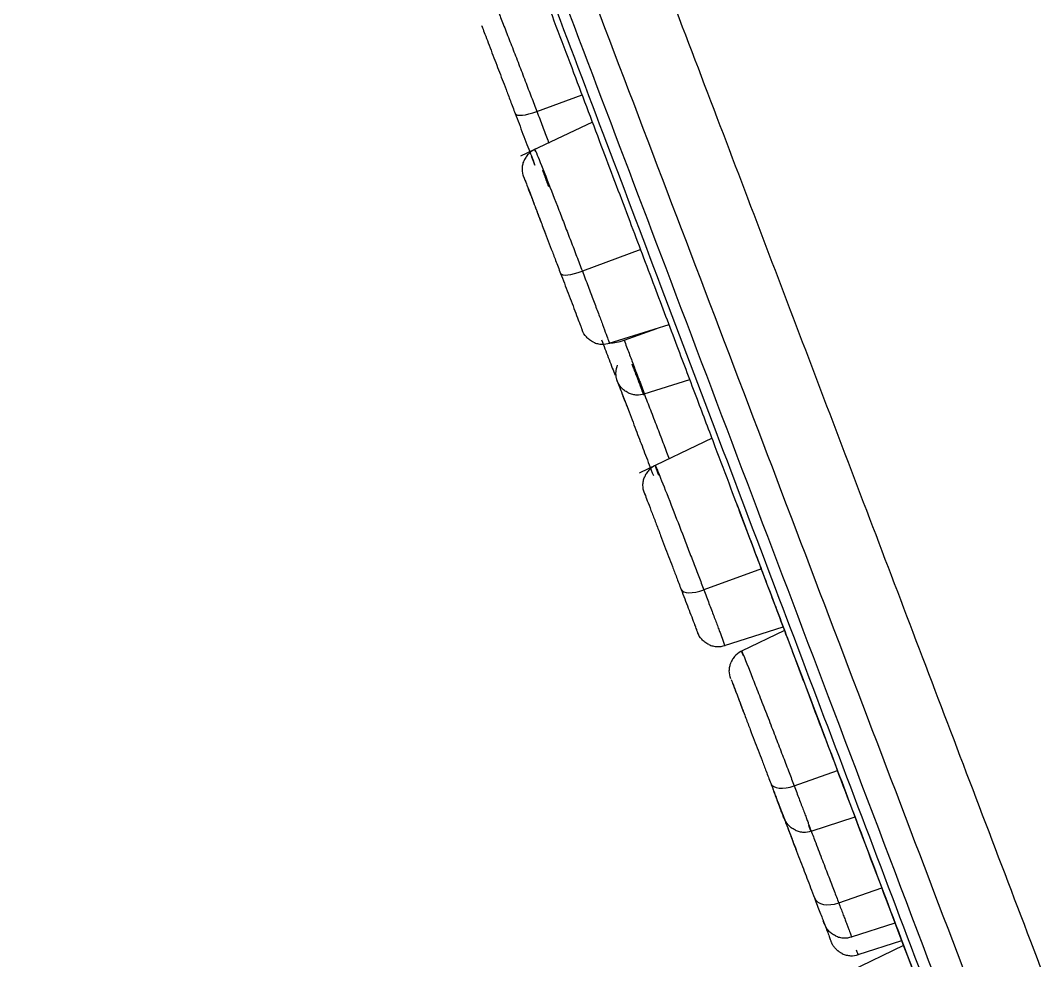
# Model space of a CAD drawing. Extents: x 0 to 1354, y 3495 to 4487.
# Drawn here: x 893.29 to 907.3, y 4087.77 to 4100.66 of the extents above; entities that cross this region are included whole.
import ezdxf

# ---------------------------------------------------------------- set-up
doc = ezdxf.new("R2010")
doc.units = 0
doc.header["$LTSCALE"] = 30
doc.header["$MEASUREMENT"] = 0
doc.layers.add('\\M+5B3DF\\M+5B4E7\\M+5CFDF', color=3, linetype='CONTINUOUS', lineweight=9)

msp = doc.modelspace()

# ---------------------------------------------------------------- linework, layer by layer
at = {"layer": '\\M+5B3DF\\M+5B4E7\\M+5CFDF', "color": 0, "lineweight": -3}
for p, q in [((900.376, 4099.408), (900.997, 4099.637)), ((901.138, 4099.263), (900.152, 4098.794)), ((901.8, 4097.516), (901, 4097.219)), ((901.369, 4096.231), (902.189, 4096.488)), ((901.572, 4096.273), (902.021, 4096.435)), ((901.847, 4095.538), (902.474, 4095.734)), ((902.779, 4094.928), (901.787, 4094.453)), ((901.787, 4094.453), (901.786, 4094.452)), ((903.455, 4093.14), (902.666, 4092.852)), ((902.951, 4092.087), (903.756, 4092.342)), ((903.774, 4092.295), (903.185, 4092.011)), ((903.905, 4090.163), (904.499, 4090.376)), ((904.136, 4089.544), (904.741, 4089.737)), ((904.516, 4088.56), (905.107, 4088.767)), ((904.69, 4088.093), (905.289, 4088.286)), ((904.783, 4087.85), (905.381, 4088.042)), ((905.406, 4087.977), (904.668, 4087.619)), ((904.783, 4087.85), (904.783, 4087.85))]:
    msp.add_line(p, q, dxfattribs=at)
for centre, major_axis, ratio, start_param, end_param in [((900.36, 4099.485), (-0.28, -0.107), 0.258819, 0, 1.529329), ((900.982, 4097.295), (-0.28, -0.107), 0.258819, 0, 1.535481), ((901.544, 4096.385), (-0.28, -0.107), 0.382683, 0.791791, 1.526164), ((902.636, 4092.963), (0.28, 0.107), 0.382683, 3.141593, 4.674369), ((903.863, 4090.307), (-0.28, -0.107), 0.5, 0, 1.529329), ((904.464, 4088.735), (-0.28, -0.107), 0.608761, 0, 1.526164)]:
    msp.add_ellipse(centre, major_axis=major_axis, ratio=ratio, start_param=start_param, end_param=end_param, dxfattribs=at)
for points, knots in [([(892.574, 4164.649), (892.895, 4163.788), (893.272, 4162.784), (894.144, 4160.476), (895.134, 4157.869), (896.308, 4154.82), (897.556, 4151.602), (898.215, 4149.91), (900.26, 4144.695), (901.711, 4141.035), (904.653, 4133.632), (906.145, 4129.889), (909.151, 4122.391), (910.664, 4118.636), (913.722, 4111.14), (915.266, 4107.398), (918.371, 4099.944), (919.931, 4096.232), (922.277, 4090.761), (923.06, 4088.953), (924.619, 4085.399), (925.396, 4083.652), (926.929, 4080.249), (927.686, 4078.593), (929.135, 4075.462), (929.828, 4073.986), (931.088, 4071.337), (931.656, 4070.163), (932.66, 4068.087), (933.096, 4067.184), (933.905, 4065.497), (934.277, 4064.713), (934.868, 4063.442), (935.071, 4063.002), (935.498, 4062.062), (935.722, 4061.561), (936.432, 4059.95), (936.952, 4058.73), (938.031, 4055.982), (938.59, 4054.453), (939.612, 4051.158), (940.075, 4049.393), (940.838, 4045.687), (941.137, 4043.747), (941.624, 4039.814), (941.812, 4037.822), (942.144, 4033.822), (942.288, 4031.815), (942.557, 4027.794), (942.681, 4025.78), (942.906, 4021.75), (943.006, 4019.734), (943.279, 4013.679), (943.422, 4009.636), (943.535, 4005.59)], [0, 0, 0, 0, 0.03125, 0.03125, 0.0625, 0.09375, 0.09375, 0.125, 0.125, 0.1875, 0.1875, 0.25, 0.25, 0.3125, 0.3125, 0.375, 0.375, 0.4375, 0.4375, 0.46875, 0.46875, 0.5, 0.5, 0.53125, 0.53125, 0.5625, 0.5625, 0.59375, 0.59375, 0.625, 0.625, 0.65625, 0.65625, 0.671875, 0.671875, 0.6875, 0.6875, 0.71875, 0.71875, 0.75, 0.75, 0.78125, 0.78125, 0.8125, 0.8125, 0.84375, 0.84375, 0.875, 0.875, 0.90625, 0.90625, 0.9375, 0.9375, 1, 1, 1, 1]), ([(944.578, 4005.592), (944.467, 4009.627), (944.321, 4013.66), (944.037, 4019.699), (943.931, 4021.71), (943.697, 4025.729), (943.568, 4027.737), (943.292, 4031.747), (943.145, 4033.748), (942.817, 4037.737), (942.637, 4039.724), (942.184, 4043.651), (941.911, 4045.59), (941.216, 4049.31), (940.794, 4051.09), (939.832, 4054.424), (939.292, 4055.977), (938.219, 4058.801), (937.687, 4060.073), (936.706, 4062.32), (936.26, 4063.293), (935.437, 4065.049), (935.058, 4065.836), (934.25, 4067.488), (933.82, 4068.354), (932.84, 4070.326), (932.29, 4071.432), (931.057, 4073.965), (930.374, 4075.391), (928.937, 4078.448), (928.184, 4080.078), (926.652, 4083.438), (925.874, 4085.168), (924.311, 4088.693), (923.527, 4090.487), (921.176, 4095.923), (919.613, 4099.62), (916.502, 4107.045), (914.954, 4110.773), (911.889, 4118.243), (910.372, 4121.986), (907.358, 4129.459), (905.862, 4133.191), (902.906, 4140.58), (901.446, 4144.237), (899.384, 4149.465), (898.719, 4151.165), (897.461, 4154.401), (896.87, 4155.937), (895.78, 4158.793), (895.282, 4160.112), (894.411, 4162.453), (894.038, 4163.475), (893.721, 4164.352)], [0, 0, 0, 0, 0.0625, 0.0625, 0.09375, 0.09375, 0.125, 0.125, 0.15625, 0.15625, 0.1875, 0.1875, 0.21875, 0.21875, 0.25, 0.25, 0.28125, 0.28125, 0.3125, 0.3125, 0.34375, 0.34375, 0.375, 0.375, 0.40625, 0.40625, 0.4375, 0.4375, 0.46875, 0.46875, 0.5, 0.5, 0.53125, 0.53125, 0.5625, 0.5625, 0.625, 0.625, 0.6875, 0.6875, 0.75, 0.75, 0.8125, 0.8125, 0.875, 0.875, 0.90625, 0.90625, 0.9375, 0.9375, 0.96875, 0.96875, 1, 1, 1, 1]), ([(879.19, 4161.352), (879.221, 4161.271), (879.284, 4161.108), (879.385, 4160.848), (879.493, 4160.571), (879.608, 4160.274), (879.73, 4159.956), (879.861, 4159.616), (880.001, 4159.253), (880.15, 4158.864), (880.31, 4158.448), (880.48, 4158.003), (880.663, 4157.527), (880.857, 4157.018), (881.065, 4156.475), (881.286, 4155.896), (881.521, 4155.281), (881.77, 4154.629), (882.033, 4153.94), (882.31, 4153.215), (882.6, 4152.454), (882.904, 4151.657), (883.223, 4150.82), (883.557, 4149.943), (883.907, 4149.025), (884.271, 4148.069), (884.649, 4147.078), (885.039, 4146.055), (885.44, 4145.002), (885.851, 4143.925), (886.27, 4142.825), (886.697, 4141.704), (887.133, 4140.558), (887.583, 4139.376), (888.052, 4138.147), (888.542, 4136.86), (889.057, 4135.506), (889.601, 4134.079), (890.174, 4132.574), (890.78, 4130.985), (891.418, 4129.309), (892.092, 4127.542), (892.8, 4125.682), (893.545, 4123.727), (894.326, 4121.679), (895.138, 4119.547), (895.972, 4117.36), (896.81, 4115.161), (897.634, 4112.998), (898.435, 4110.897), (899.212, 4108.859), (899.969, 4106.871), (900.712, 4104.922), (901.44, 4103.013), (902.149, 4101.152), (902.84, 4099.34), (903.516, 4097.565), (904.185, 4095.808), (904.857, 4094.044), (905.537, 4092.259), (906.227, 4090.446), (906.929, 4088.605), (907.638, 4086.742), (908.35, 4084.871), (909.06, 4083.008), (909.759, 4081.17), (910.442, 4079.376), (911.101, 4077.645), (911.737, 4075.971), (912.358, 4074.339), (912.97, 4072.726), (913.577, 4071.125), (914.179, 4069.536), (914.771, 4067.967), (915.347, 4066.438), (915.891, 4064.99), (916.392, 4063.655), (916.85, 4062.434), (917.278, 4061.293), (917.68, 4060.216), (918.06, 4059.189), (918.441, 4058.167), (918.839, 4057.099), (919.27, 4055.931), (919.738, 4054.598), (920.14, 4053.333), (920.459, 4052.202), (920.703, 4051.246), (920.954, 4050.17), (921.21, 4048.966), (921.473, 4047.62), (921.744, 4046.082), (922.023, 4044.275), (922.314, 4042.119), (922.621, 4039.543), (922.939, 4036.503), (923.255, 4033.015), (923.552, 4029.159), (923.817, 4025.039), (924.046, 4020.687), (924.248, 4016.024), (924.428, 4010.96), (924.522, 4007.431), (924.571, 4005.592)], [0, 0, 0, 0, 0.003544, 0.007201, 0.01097, 0.014848, 0.018837, 0.022935, 0.027142, 0.031459, 0.035888, 0.040431, 0.045095, 0.049884, 0.054803, 0.059853, 0.065035, 0.070349, 0.07579, 0.08135, 0.087022, 0.092807, 0.09872, 0.104773, 0.110967, 0.117287, 0.123715, 0.130231, 0.136819, 0.143468, 0.150168, 0.156906, 0.163715, 0.170668, 0.177844, 0.185322, 0.193141, 0.201338, 0.209948, 0.219002, 0.228521, 0.238531, 0.249049, 0.260084, 0.271644, 0.283691, 0.296093, 0.308564, 0.320791, 0.332572, 0.343982, 0.355131, 0.366093, 0.376851, 0.387326, 0.397512, 0.40746, 0.417323, 0.427267, 0.437362, 0.447647, 0.458143, 0.468826, 0.479621, 0.490447, 0.501223, 0.511855, 0.522246, 0.532261, 0.542305, 0.552449, 0.562759, 0.573377, 0.584445, 0.595968, 0.607757, 0.619676, 0.631715, 0.643918, 0.656335, 0.669021, 0.682018, 0.695271, 0.708641, 0.722035, 0.735445, 0.742244, 0.74954, 0.757318, 0.765556, 0.774232, 0.783549, 0.793975, 0.806052, 0.820158, 0.836493, 0.855109, 0.875694, 0.897487, 0.920175, 0.944378, 0.971031, 1, 1, 1, 1]), ([(878.518, 4160.299), (878.788, 4159.6), (879.102, 4158.792), (879.652, 4157.364), (879.848, 4156.853), (880.269, 4155.758), (880.492, 4155.175), (881.198, 4153.331), (881.715, 4151.977), (882.821, 4149.077), (883.412, 4147.527), (884.644, 4144.292), (885.286, 4142.606), (886.598, 4139.156), (887.27, 4137.39), (888.63, 4133.818), (889.318, 4132.01), (890.702, 4128.375), (891.399, 4126.547), (892.795, 4122.882), (893.495, 4121.045), (894.898, 4117.367), (895.6, 4115.525), (897.707, 4109.999), (899.113, 4106.311), (901.218, 4100.788), (901.919, 4098.949), (903.318, 4095.278), (904.016, 4093.445), (905.407, 4089.797), (906.098, 4087.982), (907.472, 4084.381), (908.152, 4082.597), (909.492, 4079.083), (910.152, 4077.352), (911.115, 4074.824), (911.431, 4073.994), (912.051, 4072.364), (912.355, 4071.563), (913.239, 4069.234), (913.789, 4067.776), (914.536, 4065.795), (914.771, 4065.17), (915.21, 4063.998), (915.414, 4063.448), (915.805, 4062.409), (915.99, 4061.918), (916.343, 4060.98), (916.512, 4060.534), (916.996, 4059.241), (917.299, 4058.44), (917.791, 4057.152), (917.961, 4056.707), (918.314, 4055.754), (918.499, 4055.245), (918.875, 4054.149), (919.064, 4053.563), (919.433, 4052.312), (919.61, 4051.646), (919.949, 4050.235), (920.113, 4049.491), (920.432, 4047.93), (920.585, 4047.111), (920.876, 4045.403), (921.013, 4044.516), (921.272, 4042.701), (921.394, 4041.775), (921.742, 4038.957), (921.95, 4037.03), (922.317, 4033.144), (922.48, 4031.183), (922.77, 4027.258), (922.895, 4025.292), (923.116, 4021.357), (923.212, 4019.388), (923.467, 4013.479), (923.594, 4009.536), (923.694, 4005.592)], [0, 0, 0, 0, 0.03125, 0.03125, 0.046875, 0.046875, 0.0625, 0.0625, 0.09375, 0.09375, 0.125, 0.125, 0.15625, 0.15625, 0.1875, 0.1875, 0.21875, 0.21875, 0.25, 0.25, 0.28125, 0.28125, 0.3125, 0.3125, 0.375, 0.375, 0.40625, 0.40625, 0.4375, 0.4375, 0.46875, 0.46875, 0.5, 0.5, 0.53125, 0.53125, 0.546875, 0.546875, 0.5625, 0.5625, 0.59375, 0.59375, 0.609375, 0.609375, 0.625, 0.625, 0.640625, 0.640625, 0.65625, 0.65625, 0.6875, 0.6875, 0.703125, 0.703125, 0.71875, 0.71875, 0.734375, 0.734375, 0.75, 0.75, 0.765625, 0.765625, 0.78125, 0.78125, 0.796875, 0.796875, 0.8125, 0.8125, 0.84375, 0.84375, 0.875, 0.875, 0.90625, 0.90625, 0.9375, 0.9375, 1, 1, 1, 1]), ([(920.634, 4036.981), (920.615, 4037.183), (920.573, 4037.643), (920.501, 4038.411), (920.412, 4039.337), (920.311, 4040.339), (920.165, 4041.744), (919.997, 4043.251), (919.771, 4045.101), (919.533, 4046.806), (919.26, 4048.445), (919.05, 4049.605), (918.903, 4050.388), (918.793, 4050.958), (918.682, 4051.507), (918.558, 4052.094), (918.422, 4052.692), (918.26, 4053.33), (918.081, 4053.957), (917.902, 4054.544), (917.709, 4055.14), (917.44, 4055.941), (917.09, 4056.926), (916.696, 4058.008), (916.329, 4059.019), (915.898, 4060.232), (915.467, 4061.5), (915.04, 4062.747), (914.73, 4063.639), (914.479, 4064.36), (913.996, 4065.75), (913.381, 4067.477), (912.634, 4069.513), (912.078, 4071.014), (911.429, 4072.757), (910.684, 4074.741), (909.845, 4076.964), (908.916, 4079.424), (907.894, 4082.118), (906.382, 4086.105), (904.455, 4091.178), (902.224, 4097.058), (900.212, 4102.364), (898.419, 4107.08), (896.853, 4111.202), (895.515, 4114.727), (894.404, 4117.654), (893.52, 4119.983), (892.863, 4121.715), (892.432, 4122.852), (891.536, 4125.215), (890.225, 4128.678), (888.557, 4133.091), (887.266, 4136.515), (885.939, 4140.033), (884.539, 4143.749), (883.067, 4147.64), (881.865, 4150.796), (880.92, 4153.27), (880.199, 4155.136), (879.671, 4156.478), (879.297, 4157.42), (879.044, 4158.055), (878.887, 4158.445), (878.813, 4158.63), (878.789, 4158.69)], [0, 0, 0, 0, 0.003976, 0.009037, 0.015181, 0.02234, 0.029033, 0.04339, 0.053009, 0.067553, 0.080041, 0.090497, 0.096214, 0.100508, 0.105868, 0.11143, 0.117193, 0.123269, 0.130297, 0.136094, 0.141538, 0.149425, 0.163015, 0.17726, 0.192999, 0.207436, 0.232823, 0.251111, 0.25955, 0.267329, 0.277588, 0.307897, 0.319194, 0.331856, 0.345879, 0.361259, 0.378, 0.3961, 0.415561, 0.436382, 0.481194, 0.521892, 0.558479, 0.590959, 0.619335, 0.643607, 0.663774, 0.679837, 0.691795, 0.699649, 0.703397, 0.740803, 0.771616, 0.795835, 0.813454, 0.847523, 0.878173, 0.905401, 0.929204, 0.949582, 0.966531, 0.980047, 0.990129, 0.99678, 1, 1, 1, 1]), ([(948.636, 4005.591), (948.59, 4007.051), (948.493, 4009.971), (948.273, 4015.808), (948.004, 4021.644), (947.671, 4027.479), (947.386, 4031.851), (947.058, 4036.23), (946.653, 4040.965), (946.129, 4046.244), (945.431, 4052.169), (944.597, 4058.151), (943.63, 4064.07), (942.547, 4069.793), (941.377, 4075.193), (940.371, 4079.318), (939.581, 4082.338), (938.936, 4084.696), (938.24, 4087.122), (937.23, 4090.478), (936.242, 4093.545), (935.261, 4096.423), (934.523, 4098.511), (933.778, 4100.549), (933.018, 4102.56), (932.236, 4104.566), (931.422, 4106.589), (930.567, 4108.651), (929.659, 4110.771), (928.688, 4112.971), (927.641, 4115.266), (926.497, 4117.692), (925.405, 4119.93), (924.312, 4122.106), (922.849, 4124.942), (920.693, 4128.945), (917.67, 4134.206), (914.342, 4139.619), (910.87, 4144.915), (907.449, 4149.844), (904.829, 4153.45), (902.98, 4155.931), (901.876, 4157.393), (901.226, 4158.244), (900.948, 4158.607), (900.931, 4158.629)], [0, 0, 0, 0, 0.023856, 0.047713, 0.095426, 0.119282, 0.143139, 0.166995, 0.190851, 0.221179, 0.251506, 0.281834, 0.312162, 0.342489, 0.372817, 0.403144, 0.418308, 0.433472, 0.454288, 0.475105, 0.516738, 0.537554, 0.558371, 0.579187, 0.600004, 0.62082, 0.641637, 0.662453, 0.68327, 0.704086, 0.724903, 0.745719, 0.766536, 0.780458, 0.794381, 0.822225, 0.85007, 0.877915, 0.90576, 0.933604, 0.961449, 0.975371, 0.989294, 0.999326, 1, 1, 1, 1]), ([(878.942, 4157.944), (878.973, 4157.867), (879.037, 4157.709), (879.14, 4157.455), (879.25, 4157.18), (879.371, 4156.882), (879.501, 4156.558), (879.643, 4156.205), (879.797, 4155.82), (879.964, 4155.399), (880.144, 4154.941), (880.339, 4154.441), (880.549, 4153.901), (880.774, 4153.32), (881.016, 4152.696), (881.273, 4152.029), (881.548, 4151.311), (881.841, 4150.54), (882.152, 4149.721), (882.48, 4148.856), (882.827, 4147.945), (883.192, 4146.984), (883.575, 4145.969), (883.976, 4144.905), (884.395, 4143.795), (884.833, 4142.636), (885.287, 4141.425), (885.757, 4140.172), (886.245, 4138.876), (886.748, 4137.535), (887.267, 4136.155), (887.801, 4134.735), (888.35, 4133.275), (888.913, 4131.778), (889.491, 4130.245), (890.082, 4128.677), (890.686, 4127.074), (891.304, 4125.438), (891.935, 4123.77), (892.578, 4122.068), (893.235, 4120.335), (893.903, 4118.57), (894.584, 4116.773), (895.278, 4114.946), (895.982, 4113.087), (896.698, 4111.197), (897.426, 4109.277), (898.166, 4107.327), (898.918, 4105.346), (899.681, 4103.337), (900.453, 4101.297), (901.237, 4099.229), (902.031, 4097.133), (902.835, 4095.01), (903.65, 4092.861), (904.472, 4090.689), (905.304, 4088.496), (906.142, 4086.286), (906.983, 4084.063), (907.7, 4082.173), (908.287, 4080.621), (908.745, 4079.408), (909.198, 4078.206), (909.647, 4077.016), (910.091, 4075.839), (910.525, 4074.681), (910.952, 4073.541), (911.367, 4072.425), (911.769, 4071.338), (912.159, 4070.281), (912.528, 4069.267), (912.88, 4068.294), (913.212, 4067.366), (913.517, 4066.496), (913.806, 4065.67), (914.064, 4064.906), (914.311, 4064.178), (914.549, 4063.486), (914.767, 4062.835), (914.979, 4062.207), (915.179, 4061.606), (915.375, 4061.02), (915.571, 4060.444), (915.772, 4059.865), (915.983, 4059.274), (916.205, 4058.663), (916.435, 4058.03), (916.66, 4057.404), (916.884, 4056.777), (917.101, 4056.159), (917.317, 4055.513), (917.537, 4054.834), (917.757, 4054.123), (917.968, 4053.389), (918.153, 4052.646), (918.316, 4051.894), (918.475, 4051.115), (918.645, 4050.288), (918.813, 4049.423), (918.97, 4048.524), (919.1, 4047.785), (919.204, 4047.14), (919.303, 4046.481), (919.444, 4045.451), (919.621, 4044.024), (919.787, 4042.492), (919.945, 4040.987), (920.073, 4039.66), (920.192, 4038.338), (920.271, 4037.454), (920.31, 4037.015)], [0, 0, 0, 0, 0.004064, 0.008338, 0.012822, 0.017515, 0.022417, 0.027527, 0.032846, 0.038374, 0.044111, 0.050058, 0.056216, 0.062585, 0.069164, 0.075952, 0.082946, 0.090152, 0.097572, 0.105204, 0.113045, 0.121092, 0.12935, 0.137821, 0.146504, 0.155392, 0.164494, 0.17381, 0.183336, 0.193072, 0.203021, 0.213179, 0.223549, 0.234132, 0.244925, 0.255929, 0.267144, 0.278572, 0.290209, 0.302057, 0.314116, 0.326385, 0.338865, 0.351555, 0.364455, 0.377566, 0.390888, 0.40442, 0.418161, 0.432112, 0.446275, 0.460646, 0.475227, 0.49002, 0.50502, 0.52023, 0.53565, 0.551277, 0.567115, 0.58316, 0.592044, 0.600928, 0.609812, 0.618697, 0.627579, 0.63646, 0.64534, 0.654216, 0.663094, 0.671969, 0.68084, 0.689715, 0.698586, 0.707459, 0.716333, 0.72521, 0.734098, 0.742981, 0.751867, 0.760754, 0.769643, 0.778535, 0.787431, 0.796331, 0.805231, 0.814129, 0.823024, 0.831921, 0.839262, 0.846596, 0.853929, 0.861261, 0.868588, 0.875901, 0.883207, 0.890525, 0.897862, 0.905201, 0.912528, 0.919862, 0.927195, 0.929512, 0.934403, 0.941873, 0.951919, 0.96455, 0.973562, 0.982471, 0.991284, 1, 1, 1, 1]), ([(914.542, 4063.233), (914.537, 4063.249), (914.521, 4063.297), (914.493, 4063.378), (914.46, 4063.475), (914.426, 4063.574), (914.392, 4063.675), (914.357, 4063.777), (914.287, 4063.982), (914.183, 4064.286), (914.046, 4064.683), (913.918, 4065.055), (913.799, 4065.398), (913.691, 4065.711), (913.594, 4065.99), (913.509, 4066.232), (913.438, 4066.436), (913.352, 4066.68), (913.245, 4066.986), (913.108, 4067.374), (912.964, 4067.781), (912.812, 4068.206), (912.652, 4068.651), (912.484, 4069.116), (912.308, 4069.6), (912.124, 4070.104), (911.932, 4070.628), (911.733, 4071.171), (911.525, 4071.732), (911.289, 4072.37), (911.014, 4073.112), (910.689, 4073.986), (910.325, 4074.96), (909.921, 4076.036), (909.477, 4077.215), (908.994, 4078.499), (908.47, 4079.888), (907.978, 4081.189), (907.531, 4082.372), (907.141, 4083.405), (906.743, 4084.457), (906.337, 4085.527), (905.856, 4086.796), (905.33, 4088.186), (904.789, 4089.615), (904.336, 4090.813), (903.97, 4091.778), (903.693, 4092.511), (903.505, 4093.009), (903.358, 4093.398), (903.212, 4093.783), (903.028, 4094.27), (902.813, 4094.838), (902.567, 4095.487), (902.291, 4096.218), (901.983, 4097.031), (901.645, 4097.925), (901.275, 4098.902), (900.875, 4099.96), (900.553, 4100.811), (900.319, 4101.427), (900.185, 4101.781), (900.05, 4102.138), (899.914, 4102.496), (899.778, 4102.855), (899.642, 4103.216), (899.504, 4103.578), (899.367, 4103.941), (899.228, 4104.307), (899.089, 4104.673), (898.95, 4105.041), (898.81, 4105.411), (898.669, 4105.782), (898.528, 4106.154), (898.386, 4106.528), (898.244, 4106.904), (898.101, 4107.281), (897.958, 4107.659), (897.814, 4108.039), (897.669, 4108.42), (897.524, 4108.803), (897.378, 4109.187), (897.281, 4109.444), (897.233, 4109.572)], [0, 0, 0, 0, 0.001797, 0.005412, 0.009048, 0.012707, 0.016388, 0.020091, 0.023816, 0.038674, 0.052285, 0.064642, 0.075743, 0.085587, 0.09417, 0.101492, 0.107551, 0.112348, 0.123022, 0.133937, 0.145089, 0.156474, 0.16809, 0.179936, 0.192014, 0.204322, 0.21686, 0.229628, 0.242623, 0.255844, 0.27323, 0.292485, 0.31361, 0.336609, 0.361478, 0.388212, 0.416814, 0.447287, 0.467794, 0.488573, 0.509622, 0.530941, 0.552532, 0.58523, 0.61333, 0.636831, 0.65574, 0.67006, 0.679794, 0.684943, 0.692852, 0.702343, 0.713416, 0.72607, 0.740304, 0.756118, 0.773512, 0.792487, 0.813041, 0.835174, 0.842032, 0.848918, 0.855833, 0.862775, 0.869745, 0.876743, 0.883769, 0.890823, 0.897905, 0.905015, 0.912153, 0.919319, 0.926513, 0.933736, 0.940986, 0.948264, 0.955571, 0.962906, 0.970268, 0.977659, 0.985078, 0.992525, 1, 1, 1, 1]), ([(899.773, 4100.958), (899.774, 4100.957), (899.799, 4100.898), (899.875, 4100.706), (899.952, 4100.511), (900.037, 4100.291), (900.127, 4100.06), (900.215, 4099.83), (900.299, 4099.611), (900.351, 4099.474), (900.376, 4099.408)], [0, 0, 0, 0, 0.23435, 0.363024, 0.485257, 0.601055, 0.710423, 0.813367, 0.909891, 1, 1, 1, 1]), ([(899.622, 4100.577), (899.619, 4100.585), (899.622, 4100.577), (899.652, 4100.498), (899.696, 4100.382), (899.747, 4100.249), (899.8, 4100.11), (899.851, 4099.978), (899.9, 4099.848), (899.952, 4099.713), (900.012, 4099.557), (900.056, 4099.439), (900.08, 4099.378)], [0, 0, 0, 0, 0.099978, 0.199981, 0.299983, 0.399986, 0.499988, 0.59999, 0.699993, 0.799995, 0.899998, 1, 1, 1, 1]), ([(900.08, 4099.378), (900.097, 4099.334), (900.131, 4099.243), (900.186, 4099.099), (900.241, 4098.955), (900.292, 4098.823), (900.331, 4098.72), (900.353, 4098.663), (900.349, 4098.673), (900.325, 4098.735), (900.307, 4098.782), (900.302, 4098.796)], [0, 0, 0, 0, 0.119628, 0.239257, 0.358885, 0.478514, 0.598142, 0.717771, 0.837399, 0.957028, 1, 1, 1, 1]), ([(900.376, 4099.408), (900.389, 4099.374), (900.416, 4099.305), (900.454, 4099.204), (900.491, 4099.107), (900.52, 4099.03), (900.536, 4098.987), (900.541, 4098.973)], [0, 0, 0, 0, 0.219926, 0.442605, 0.668041, 0.896238, 1, 1, 1, 1]), ([(900.363, 4098.894), (900.327, 4098.879), (900.28, 4098.848), (900.229, 4098.789), (900.21, 4098.753), (900.201, 4098.734)], [0, 0, 0, 0, 0.479426, 0.737052, 1, 1, 1, 1]), ([(900.36, 4098.85), (900.339, 4098.91), (900.353, 4098.885), (900.496, 4098.526), (900.645, 4098.142), (900.759, 4097.847), (900.841, 4097.634), (900.922, 4097.423), (900.974, 4097.286), (901, 4097.219)], [0, 0, 0, 0, 0.279784, 0.509668, 0.688828, 0.768607, 0.847059, 0.924188, 1, 1, 1, 1]), ([(900.198, 4098.507), (900.184, 4098.544), (900.174, 4098.599), (900.181, 4098.677), (900.193, 4098.715), (900.201, 4098.734)], [0, 0, 0, 0, 0.479404, 0.737035, 1, 1, 1, 1]), ([(900.452, 4098.602), (900.452, 4098.602), (900.469, 4098.557), (900.496, 4098.485), (900.526, 4098.404), (900.536, 4098.378)], [0, 0, 0, 0, 0.000182, 0.693636, 1, 1, 1, 1]), ([(900.209, 4098.479), (900.202, 4098.497), (900.194, 4098.518), (900.202, 4098.498), (900.224, 4098.439), (900.256, 4098.357), (900.291, 4098.264), (900.33, 4098.163), (900.373, 4098.048), (900.425, 4097.912), (900.47, 4097.796), (900.494, 4097.732)], [0, 0, 0, 0, 0.098814, 0.211462, 0.32411, 0.436759, 0.549407, 0.662055, 0.774703, 0.887352, 1, 1, 1, 1]), ([(900.212, 4098.47), (900.22, 4098.451), (900.241, 4098.394), (900.289, 4098.269), (900.347, 4098.116), (900.408, 4097.959), (900.465, 4097.809), (900.519, 4097.667), (900.574, 4097.524), (900.632, 4097.369), (900.678, 4097.25), (900.702, 4097.188)], [0, 0, 0, 0, 0.089083, 0.202948, 0.316813, 0.430677, 0.544542, 0.658406, 0.772271, 0.886135, 1, 1, 1, 1]), ([(900.702, 4097.188), (900.719, 4097.144), (900.753, 4097.054), (900.805, 4096.918), (900.859, 4096.775), (900.911, 4096.639), (900.95, 4096.537), (900.969, 4096.488), (900.975, 4096.472)], [0, 0, 0, 0, 0.178307, 0.356614, 0.534921, 0.713228, 0.891535, 1, 1, 1, 1]), ([(901, 4097.219), (901.013, 4097.184), (901.04, 4097.114), (901.079, 4097.012), (901.116, 4096.912), (901.153, 4096.816), (901.187, 4096.725), (901.22, 4096.639), (901.25, 4096.559), (901.308, 4096.402), (901.359, 4096.264), (901.369, 4096.232), (901.369, 4096.232)], [0, 0, 0, 0, 0.062868, 0.126391, 0.190572, 0.255412, 0.320911, 0.387071, 0.453894, 0.521379, 0.821518, 1, 1, 1, 1]), ([(900.977, 4096.468), (900.979, 4096.461), (900.992, 4096.429), (900.999, 4096.41), (900.999, 4096.41), (900.998, 4096.411)], [0, 0, 0, 0, 0.162343, 0.829829, 1, 1, 1, 1]), ([(901.151, 4096.246), (901.133, 4096.254), (901.098, 4096.275), (901.041, 4096.328), (901.011, 4096.377), (900.998, 4096.413)], [0, 0, 0, 0, 0.262965, 0.520595, 1, 1, 1, 1]), ([(901.263, 4096.278), (901.279, 4096.237), (901.31, 4096.156), (901.356, 4096.036), (901.401, 4095.916), (901.432, 4095.837), (901.446, 4095.8), (901.449, 4095.792)], [0, 0, 0, 0, 0.232707, 0.465414, 0.698121, 0.930828, 1, 1, 1, 1]), ([(901.151, 4096.246), (901.17, 4096.237), (901.208, 4096.224), (901.286, 4096.213), (901.342, 4096.222), (901.378, 4096.234)], [0, 0, 0, 0, 0.262948, 0.520574, 1, 1, 1, 1]), ([(901.572, 4096.273), (901.584, 4096.242), (901.607, 4096.181), (901.641, 4096.093), (901.673, 4096.008), (901.703, 4095.928), (901.731, 4095.853), (901.757, 4095.784), (901.781, 4095.722), (901.823, 4095.608), (901.846, 4095.545), (901.848, 4095.538), (901.848, 4095.538)], [0, 0, 0, 0, 0.071905, 0.144681, 0.21833, 0.292853, 0.368251, 0.444524, 0.521674, 0.599702, 0.935551, 1, 1, 1, 1]), ([(901.846, 4095.514), (901.835, 4095.543), (901.814, 4095.6), (901.783, 4095.681), (901.754, 4095.757), (901.728, 4095.827), (901.704, 4095.89), (901.69, 4095.927), (901.683, 4095.945), (901.683, 4095.945)], [0, 0, 0, 0, 0.160896, 0.323826, 0.488789, 0.655784, 0.82481, 0.995864, 1, 1, 1, 1]), ([(901.629, 4095.553), (901.61, 4095.562), (901.576, 4095.582), (901.519, 4095.635), (901.49, 4095.683), (901.476, 4095.719)], [0, 0, 0, 0, 0.262803, 0.520343, 1, 1, 1, 1]), ([(901.774, 4095.728), (901.787, 4095.694), (901.827, 4095.592), (901.898, 4095.408), (901.987, 4095.18), (902.074, 4094.954), (902.142, 4094.776), (902.18, 4094.676), (902.192, 4094.645)], [0, 0, 0, 0, 0.122691, 0.338106, 0.542431, 0.735672, 0.917833, 1, 1, 1, 1]), ([(901.486, 4095.693), (901.492, 4095.678), (901.512, 4095.627), (901.559, 4095.502), (901.612, 4095.363), (901.668, 4095.217), (901.722, 4095.077), (901.771, 4094.948), (901.818, 4094.824), (901.866, 4094.698), (901.917, 4094.565), (901.955, 4094.466), (901.974, 4094.416)], [0, 0, 0, 0, 0.099978, 0.19998, 0.299983, 0.399985, 0.499988, 0.59999, 0.699993, 0.799995, 0.899998, 1, 1, 1, 1]), ([(901.507, 4095.639), (901.507, 4095.639), (901.514, 4095.622), (901.528, 4095.584), (901.556, 4095.51), (901.593, 4095.415), (901.626, 4095.328), (901.645, 4095.277)], [0, 0, 0, 0, 0.000064, 0.250048, 0.500032, 0.750016, 1, 1, 1, 1]), ([(901.629, 4095.553), (901.647, 4095.544), (901.685, 4095.531), (901.762, 4095.52), (901.818, 4095.528), (901.854, 4095.54)], [0, 0, 0, 0, 0.262785, 0.520319, 1, 1, 1, 1]), ([(902.016, 4094.562), (901.98, 4094.547), (901.933, 4094.516), (901.882, 4094.456), (901.863, 4094.421), (901.855, 4094.402)], [0, 0, 0, 0, 0.4795, 0.737099, 1, 1, 1, 1]), ([(902.05, 4094.419), (902.023, 4094.491), (902.003, 4094.547), (902.001, 4094.555), (902.001, 4094.555)], [0, 0, 0, 0, 0.819077, 1, 1, 1, 1]), ([(902.012, 4094.531), (902.024, 4094.503), (902.071, 4094.388), (902.201, 4094.059), (902.342, 4093.695), (902.447, 4093.422), (902.523, 4093.225), (902.597, 4093.032), (902.643, 4092.911), (902.666, 4092.852)], [0, 0, 0, 0, 0.192342, 0.44165, 0.639562, 0.731993, 0.822873, 0.912207, 1, 1, 1, 1]), ([(901.852, 4094.175), (901.838, 4094.211), (901.827, 4094.267), (901.835, 4094.345), (901.847, 4094.383), (901.855, 4094.402)], [0, 0, 0, 0, 0.479478, 0.737082, 1, 1, 1, 1]), ([(901.851, 4094.178), (901.851, 4094.178), (901.851, 4094.178), (901.86, 4094.154), (901.9, 4094.048), (901.955, 4093.905), (902.014, 4093.751), (902.074, 4093.594), (902.129, 4093.448), (902.182, 4093.31), (902.235, 4093.172), (902.291, 4093.025), (902.333, 4092.913), (902.355, 4092.856)], [0, 0, 0, 0, 0.005473, 0.104926, 0.204379, 0.303831, 0.403284, 0.502737, 0.602189, 0.701642, 0.801095, 0.900547, 1, 1, 1, 1]), ([(914.822, 4062.343), (914.814, 4062.368), (914.796, 4062.418), (914.77, 4062.495), (914.744, 4062.571), (914.718, 4062.647), (914.692, 4062.724), (914.666, 4062.801), (914.639, 4062.879), (914.613, 4062.957), (914.586, 4063.035), (914.559, 4063.114), (914.532, 4063.193), (914.505, 4063.272), (914.478, 4063.352), (914.452, 4063.429), (914.411, 4063.547), (914.341, 4063.752), (914.223, 4064.096), (914.081, 4064.511), (913.929, 4064.951), (913.788, 4065.36), (913.664, 4065.718), (913.557, 4066.027), (913.466, 4066.289), (913.37, 4066.563), (913.27, 4066.849), (913.136, 4067.231), (912.971, 4067.7), (912.776, 4068.248), (912.599, 4068.743), (912.439, 4069.188), (912.293, 4069.59), (912.107, 4070.103), (911.862, 4070.773), (911.538, 4071.654), (911.206, 4072.556), (910.876, 4073.446), (910.562, 4074.29), (910.229, 4075.181), (909.879, 4076.118), (909.472, 4077.201), (909.043, 4078.342), (908.627, 4079.447), (908.3, 4080.315), (908.064, 4080.942), (907.92, 4081.322), (907.812, 4081.61), (907.709, 4081.884), (907.58, 4082.226), (907.452, 4082.562), (907.327, 4082.894), (907.204, 4083.221), (907.082, 4083.543), (906.899, 4084.028), (906.661, 4084.657), (906.376, 4085.41), (906.117, 4086.097), (905.73, 4087.118), (905.241, 4088.414), (904.671, 4089.921), (904.199, 4091.17), (903.826, 4092.157), (903.553, 4092.88), (903.344, 4093.433), (903.212, 4093.782), (903.138, 4093.978), (903.124, 4094.015)], [0, 0, 0, 0, 0.004303, 0.008607, 0.012913, 0.017221, 0.021531, 0.025842, 0.030155, 0.03447, 0.038786, 0.043105, 0.047425, 0.051746, 0.05607, 0.060395, 0.064267, 0.075157, 0.093069, 0.118007, 0.137926, 0.157104, 0.175545, 0.18655, 0.197809, 0.209322, 0.221088, 0.233106, 0.255267, 0.275717, 0.294463, 0.308613, 0.32236, 0.335705, 0.360109, 0.387937, 0.419178, 0.443034, 0.467865, 0.49367, 0.520446, 0.548193, 0.58537, 0.615828, 0.639573, 0.65661, 0.66694, 0.670565, 0.67994, 0.689164, 0.698237, 0.707158, 0.715928, 0.724546, 0.733012, 0.754844, 0.774864, 0.79307, 0.809463, 0.855917, 0.895468, 0.928121, 0.953877, 0.972736, 0.984697, 0.997091, 1, 1, 1, 1]), ([(902.355, 4092.856), (902.372, 4092.813), (902.404, 4092.727), (902.452, 4092.601), (902.501, 4092.476), (902.533, 4092.392), (902.547, 4092.353), (902.551, 4092.344)], [0, 0, 0, 0, 0.232869, 0.465739, 0.698608, 0.931478, 1, 1, 1, 1]), ([(902.666, 4092.852), (902.678, 4092.82), (902.703, 4092.756), (902.737, 4092.664), (902.771, 4092.576), (902.802, 4092.492), (902.832, 4092.414), (902.859, 4092.343), (902.883, 4092.278), (902.927, 4092.16), (902.951, 4092.095), (902.952, 4092.087), (902.952, 4092.087)], [0, 0, 0, 0, 0.072015, 0.144887, 0.218618, 0.293209, 0.368661, 0.444975, 0.522154, 0.600197, 0.935281, 1, 1, 1, 1]), ([(902.553, 4092.337), (902.561, 4092.316), (902.575, 4092.279), (902.58, 4092.267), (902.581, 4092.266)], [0, 0, 0, 0, 0.428336, 1, 1, 1, 1]), ([(902.733, 4092.101), (902.714, 4092.11), (902.68, 4092.131), (902.623, 4092.184), (902.593, 4092.232), (902.58, 4092.268)], [0, 0, 0, 0, 0.262917, 0.52052, 1, 1, 1, 1]), ([(902.733, 4092.101), (902.752, 4092.093), (902.789, 4092.079), (902.867, 4092.069), (902.923, 4092.077), (902.959, 4092.09)], [0, 0, 0, 0, 0.262901, 0.5205, 1, 1, 1, 1]), ([(903.2, 4092.018), (903.164, 4092.002), (903.117, 4091.971), (903.067, 4091.912), (903.048, 4091.877), (903.04, 4091.858)], [0, 0, 0, 0, 0.479594, 0.737162, 1, 1, 1, 1]), ([(903.2, 4092.018), (903.164, 4092.002), (903.117, 4091.971), (903.067, 4091.912), (903.048, 4091.877), (903.04, 4091.858)], [0, 0, 0, 0, 0.479593, 0.737161, 1, 1, 1, 1]), ([(903.208, 4091.948), (903.19, 4091.997), (903.169, 4092.055), (903.251, 4091.853), (903.379, 4091.526), (903.473, 4091.287), (903.57, 4091.038), (903.665, 4090.791), (903.754, 4090.56), (903.835, 4090.348), (903.882, 4090.223), (903.905, 4090.163)], [0, 0, 0, 0, 0.156721, 0.418419, 0.516161, 0.60901, 0.696969, 0.780045, 0.858239, 0.931556, 1, 1, 1, 1]), ([(903.037, 4091.632), (903.023, 4091.668), (903.012, 4091.723), (903.02, 4091.801), (903.032, 4091.839), (903.04, 4091.858)], [0, 0, 0, 0, 0.479544, 0.737122, 1, 1, 1, 1]), ([(903.041, 4091.62), (903.047, 4091.606), (903.067, 4091.553), (903.12, 4091.415), (903.18, 4091.256), (903.243, 4091.092), (903.304, 4090.932), (903.359, 4090.788), (903.411, 4090.651), (903.464, 4090.513), (903.52, 4090.366), (903.562, 4090.256), (903.583, 4090.2)], [0, 0, 0, 0, 0.099977, 0.199979, 0.299982, 0.399985, 0.499987, 0.59999, 0.699992, 0.799995, 0.899997, 1, 1, 1, 1]), ([(903.066, 4091.556), (903.066, 4091.556), (903.073, 4091.537), (903.089, 4091.495), (903.12, 4091.414), (903.16, 4091.309), (903.197, 4091.212), (903.218, 4091.156)], [0, 0, 0, 0, 0.000062, 0.250047, 0.500031, 0.750016, 1, 1, 1, 1]), ([(903.583, 4090.2), (903.598, 4090.161), (903.629, 4090.081), (903.674, 4089.962), (903.716, 4089.852), (903.749, 4089.765), (903.768, 4089.717), (903.765, 4089.724), (903.735, 4089.803), (903.7, 4089.895), (903.681, 4089.945)], [0, 0, 0, 0, 0.125, 0.25, 0.375, 0.5, 0.625, 0.75, 0.875, 1, 1, 1, 1]), ([(903.905, 4090.163), (903.917, 4090.132), (903.94, 4090.071), (903.973, 4089.985), (904.004, 4089.904), (904.032, 4089.829), (904.058, 4089.761), (904.081, 4089.7), (904.1, 4089.648), (904.131, 4089.563), (904.146, 4089.52), (904.121, 4089.58), (904.105, 4089.62)], [0, 0, 0, 0, 0.062448, 0.125679, 0.189692, 0.25449, 0.320074, 0.386444, 0.453601, 0.521547, 0.799027, 1, 1, 1, 1]), ([(903.736, 4089.801), (903.731, 4089.812), (903.714, 4089.857), (903.686, 4089.931), (903.654, 4090.016), (903.631, 4090.076), (903.622, 4090.098), (903.633, 4090.069), (903.67, 4089.972), (903.73, 4089.817), (903.796, 4089.642), (903.862, 4089.47), (903.925, 4089.305), (903.981, 4089.159), (904.031, 4089.027), (904.08, 4088.899), (904.13, 4088.768), (904.166, 4088.675), (904.183, 4088.628)], [0, 0, 0, 0, 0.02304, 0.08817, 0.153301, 0.218432, 0.283562, 0.348693, 0.413824, 0.478954, 0.544085, 0.609216, 0.674347, 0.739477, 0.804608, 0.869739, 0.934869, 1, 1, 1, 1]), ([(903.737, 4089.797), (903.741, 4089.786), (903.764, 4089.728), (903.801, 4089.629), (903.847, 4089.51), (903.887, 4089.404), (903.913, 4089.335), (903.926, 4089.303)], [0, 0, 0, 0, 0.05458, 0.298513, 0.542445, 0.786377, 1, 1, 1, 1]), ([(903.917, 4089.559), (903.899, 4089.567), (903.865, 4089.588), (903.807, 4089.641), (903.778, 4089.689), (903.764, 4089.725)], [0, 0, 0, 0, 0.262878, 0.520456, 1, 1, 1, 1]), ([(903.917, 4089.559), (903.936, 4089.55), (903.974, 4089.536), (904.051, 4089.526), (904.107, 4089.534), (904.143, 4089.546)], [0, 0, 0, 0, 0.262838, 0.520406, 1, 1, 1, 1]), ([(903.841, 4089.526), (903.853, 4089.494), (903.885, 4089.409), (903.915, 4089.33), (903.932, 4089.285)], [0, 0, 0, 0, 0.367394, 1, 1, 1, 1]), ([(904.136, 4089.549), (904.158, 4089.494), (904.21, 4089.358), (904.292, 4089.144), (904.378, 4088.922), (904.453, 4088.725), (904.496, 4088.614), (904.516, 4088.56)], [0, 0, 0, 0, 0.161946, 0.393021, 0.609718, 0.812042, 1, 1, 1, 1]), ([(904.183, 4088.628), (904.197, 4088.593), (904.223, 4088.525), (904.259, 4088.431), (904.291, 4088.347), (904.312, 4088.291), (904.318, 4088.276), (904.319, 4088.273)], [0, 0, 0, 0, 0.210305, 0.420611, 0.630916, 0.841222, 1, 1, 1, 1]), ([(904.516, 4088.56), (904.526, 4088.534), (904.546, 4088.481), (904.573, 4088.409), (904.599, 4088.343), (904.622, 4088.282), (904.642, 4088.229), (904.659, 4088.184), (904.672, 4088.147), (904.679, 4088.128), (904.682, 4088.121), (904.682, 4088.121)], [0, 0, 0, 0, 0.119897, 0.241248, 0.364054, 0.488317, 0.614039, 0.741221, 0.869865, 0.999973, 1, 1, 1, 1]), ([(904.319, 4088.273), (904.319, 4088.272), (904.317, 4088.278), (904.31, 4088.296), (904.305, 4088.309)], [0, 0, 0, 0, 0.429782, 1, 1, 1, 1]), ([(904.316, 4088.281), (904.328, 4088.249), (904.351, 4088.189), (904.379, 4088.114), (904.403, 4088.053), (904.41, 4088.033), (904.412, 4088.03), (904.412, 4088.03)], [0, 0, 0, 0, 0.249982, 0.499963, 0.749945, 0.999926, 1, 1, 1, 1]), ([(904.471, 4088.108), (904.452, 4088.117), (904.418, 4088.138), (904.361, 4088.191), (904.332, 4088.239), (904.318, 4088.275)], [0, 0, 0, 0, 0.262803, 0.520342, 1, 1, 1, 1]), ([(904.471, 4088.108), (904.489, 4088.1), (904.527, 4088.086), (904.604, 4088.075), (904.66, 4088.083), (904.696, 4088.096)], [0, 0, 0, 0, 0.262784, 0.520319, 1, 1, 1, 1]), ([(904.784, 4087.85), (904.784, 4087.85), (904.775, 4087.87), (904.758, 4087.913), (904.758, 4087.913)], [0, 0, 0, 0, 0.999943, 1, 1, 1, 1]), ([(904.563, 4087.865), (904.582, 4087.856), (904.619, 4087.843), (904.696, 4087.831), (904.752, 4087.839), (904.788, 4087.851)], [0, 0, 0, 0, 0.262727, 0.520234, 1, 1, 1, 1]), ([(904.563, 4087.865), (904.582, 4087.856), (904.619, 4087.843), (904.696, 4087.831), (904.752, 4087.839), (904.788, 4087.851)], [0, 0, 0, 0, 0.262726, 0.520234, 1, 1, 1, 1])]:
    msp.add_open_spline(points, degree=3, knots=knots, dxfattribs=at)
for points, degree in [([(901.482, 4095.705), (901.439, 4095.818), (901.484, 4095.931)], 2), ([(902.001, 4094.555), (902.002, 4094.555), (902.006, 4094.546), (902.012, 4094.531)], 3), ([(904.563, 4087.865), (904.454, 4087.919), (904.411, 4088.031)], 2), ([(904.563, 4087.865), (904.454, 4087.919), (904.411, 4088.031)], 2), ([(904.682, 4088.121), (904.688, 4088.103), (904.691, 4088.094), (904.691, 4088.094)], 3)]:
    msp.add_open_spline(points, degree=degree, dxfattribs=at)

doc.saveas('drawing.dxf')
